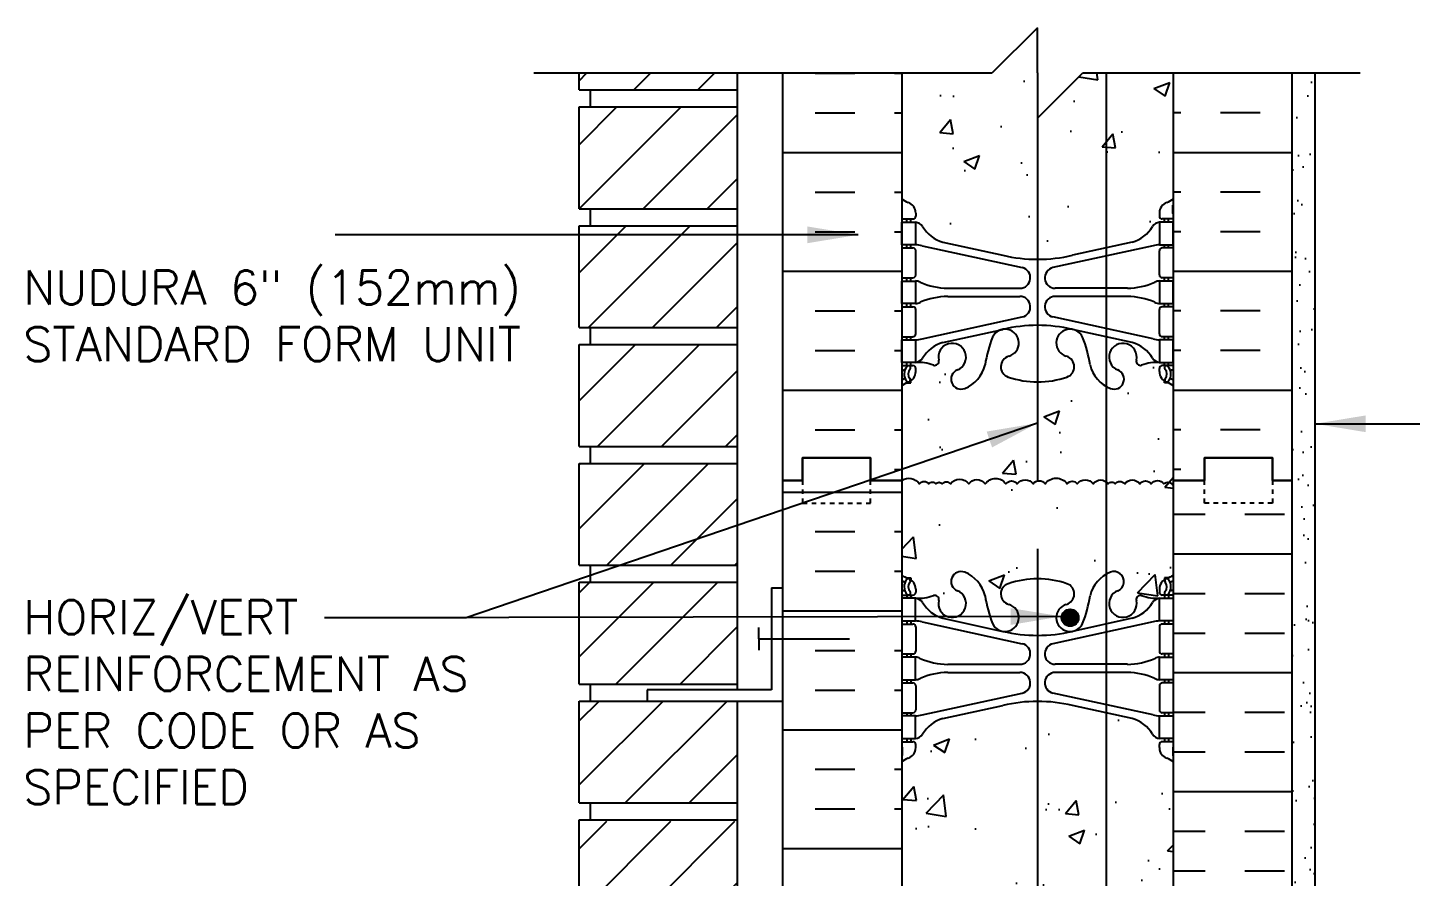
# Model space of a CAD drawing. Header units: inches. Extents: x 113.5 to 169.5, y -22.3 to 55.5.
# Drawn here: x 113.6 to 144.14, y 23.68 to 42.42 of the extents above; entities that cross this region are included whole.
import ezdxf

# ---------------------------------------------------------------- set-up
doc = ezdxf.new("R2010")
doc.units = ezdxf.units.IN
doc.header["$LTSCALE"] = 0.5
doc.header["$MEASUREMENT"] = 0
doc.linetypes.add('DASHED2', pattern=[0.375, 0.25, -0.125])
for name, color, linetype in [('HATCH', 12, 'Continuous'), ('line25', 2, 'Continuous'), ('LINE3', 3, 'Continuous'), ('LINE50', 5, 'Continuous'), ('LINE9', 9, 'Continuous'), ('TEXT', 4, 'Continuous'), ('Web_Edge', 9, 'Continuous')]:
    doc.layers.add(name, color=color, linetype=linetype)
doc.styles.add('DIM', font='romans.shx', dxfattribs={"width": 0.7})
doc.styles.add('ROMANS', font='romans.shx', dxfattribs={"height": 1.125})
doc.dimstyles.new('ext_12', dxfattribs={"dimscale": 12, "dimtxt": 0.09375, "dimasz": 0.09375, "dimexe": 0.09375, "dimexo": 0.0625, "dimgap": 0.0625, "dimtad": 1, "dimdec": 1, "dimzin": 3, "dimdsep": 46, "dimlunit": 4, "dimtxsty": 'DIM', "dimcen": 0.09, "dimdle": 0.09375, "dimclrt": 4, "dimadec": 0, "dimazin": 0, "dimtfac": 1, "dimtdec": 1, "dimtmove": 2, "dimatfit": 3, "dimfxl": 1, "dimfrac": 2, "dimtolj": 1, "dimtzin": 0, "dimarcsym": 0})

msp = doc.modelspace()

# ---------------------------------------------------------------- hatches: boundary and pattern name
at = {"layer": 'HATCH'}
h = msp.add_hatch(dxfattribs=at)
h.set_pattern_fill('AR-CONC', color=256, scale=0.5)
h.paths.add_polyline_path([(138.904, -1.488, 0.064398), (138.794, -1.422), (138.704, -1.422), (138.704, -1.38, -0.249069), (138.594, -1.173), (138.594, -1.105, -0.414214), (138.656, -1.043), (138.704, -1.043), (138.704, -0.973), (138.599, -0.973, 0.10046), (138.205, -1.03, -0.601435), (138.086, -0.925, 2.182095), (137.676, -1.138, -1), (137.512, -1.546, -0.24438), (137.064, -1.026, 0.053157), (136.898, -0.412, 1.553132), (136.54, -0.836, -0.735593), (136.552, -1.294, -0.082755), (135.904, -1.402), (135.904, -3.577), (135.904, -4.577), (136.904, -3.577), (138.904, -3.577)])
h.paths.add_polyline_path([(135.904, -1.402, -0.082755), (135.255, -1.294, -0.735593), (135.268, -0.836, 1.553132), (134.91, -0.412, 0.053157), (134.744, -1.026, -0.24438), (134.296, -1.546, -1), (134.132, -1.138, 2.182095), (133.722, -0.925, -0.601435), (133.602, -1.03, 0.10046), (133.209, -0.973), (133.104, -0.973), (133.104, -1.043), (133.151, -1.043, -0.414214), (133.214, -1.105), (133.214, -1.173, -0.249069), (133.104, -1.38), (133.104, -1.422), (133.014, -1.422, 0.064398), (132.904, -1.488), (132.904, -3.577), (134.904, -3.577), (135.904, -2.577)])
h.paths.add_polyline_path([(135.904, 9.54, 0.057795), (135.136, 9.451), (133.814, 9.161, 0.196323), (133.365, 8.814, -0.188973), (133.209, 8.72), (133.104, 8.72), (133.104, 8.65), (133.151, 8.65, -0.414214), (133.214, 8.587), (133.214, 8.52, -0.317837), (133.047, 8.284, 0.082415), (132.904, 8.205), (132.904, 2.642, 0.082415), (133.047, 2.563, -0.317837), (133.214, 2.327), (133.214, 2.26, -0.414214), (133.151, 2.197), (133.104, 2.197), (133.104, 2.127), (133.209, 2.127, -0.188973), (133.365, 2.032, 0.196323), (133.814, 1.686), (135.136, 1.396, 0.057795), (135.904, 1.307)])
h.paths.add_polyline_path([(138.904, 8.205, 0.082415), (138.76, 8.284, -0.317837), (138.594, 8.52), (138.594, 8.587, -0.414214), (138.656, 8.65), (138.704, 8.65), (138.704, 8.72), (138.599, 8.72, -0.188973), (138.443, 8.814, 0.196323), (137.994, 9.161), (136.672, 9.451, 0.057795), (135.904, 9.54), (135.904, 1.307, 0.057795), (136.672, 1.396), (137.994, 1.686, 0.196323), (138.443, 2.032, -0.188973), (138.599, 2.127), (138.704, 2.127), (138.704, 2.197), (138.656, 2.197, -0.414214), (138.594, 2.26), (138.594, 2.327, -0.317837), (138.76, 2.563, 0.082415), (138.904, 2.642)])
h.paths.add_polyline_path([(135.904, 16.598, -0.082755), (135.255, 16.706, -0.735593), (135.268, 17.164, 1.553132), (134.91, 17.588, 0.053157), (134.744, 16.974, -0.24438), (134.296, 16.454, -1), (134.132, 16.862, 2.182095), (133.722, 17.075, -0.601435), (133.602, 16.97, 0.10046), (133.209, 17.027), (133.104, 17.027), (133.104, 16.957), (133.151, 16.957, -0.414214), (133.214, 16.895), (133.214, 16.827, -0.249069), (133.104, 16.62), (133.104, 16.578), (133.014, 16.578, 0.064398), (132.904, 16.512), (132.904, 14.423), (132.904, 12.334, 0.064398), (133.014, 12.268), (133.104, 12.268), (133.104, 12.227, -0.249069), (133.214, 12.02), (133.214, 11.952, -0.414214), (133.151, 11.89), (133.104, 11.89), (133.104, 11.82), (133.209, 11.82, 0.10046), (133.602, 11.877, -0.601435), (133.722, 11.772, 2.182095), (134.132, 11.985, -1), (134.296, 12.393, -0.24438), (134.744, 11.873, 0.053157), (134.91, 11.259, 1.553132), (135.268, 11.683, -0.735593), (135.255, 12.141, -0.082755), (135.904, 12.249)])
h.paths.add_polyline_path([(137.029, 14.298, -0.414214), (137.529, 14.798), (138.904, 14.798), (138.904, 16.512, 0.064398), (138.794, 16.578), (138.704, 16.578), (138.704, 16.62, -0.249069), (138.594, 16.827), (138.594, 16.895, -0.414214), (138.656, 16.957), (138.704, 16.957), (138.704, 17.027), (138.599, 17.027, 0.10046), (138.205, 16.97, -0.601435), (138.086, 17.075, 0.191974), (138.053, 17.298), (137.525, 17.298, 0.45754), (137.676, 16.862, -1), (137.512, 16.454, -0.24438), (137.064, 16.974, 0.053157), (136.898, 17.588, 1.553132), (136.54, 17.164, -0.735593), (136.552, 16.706, -0.082755), (135.904, 16.598), (135.904, 12.249, -0.082755), (136.552, 12.141, -0.735593), (136.54, 11.683, 1.553132), (136.898, 11.259, 0.053157), (137.064, 11.873, -0.24438), (137.512, 12.393, -1), (137.676, 11.985, 2.182095), (138.086, 11.772, -0.601435), (138.205, 11.877, 0.10046), (138.599, 11.82), (138.704, 11.82), (138.704, 11.89), (138.656, 11.89, -0.414214), (138.594, 11.952), (138.594, 12.02, -0.249069), (138.704, 12.227), (138.704, 12.268), (138.794, 12.268, 0.064398), (138.904, 12.334), (138.904, 14.298), (137.629, 14.298, 0.414214), (137.529, 14.198), (137.529, 12.798), (137.029, 12.798)])
h.paths.add_polyline_path([(137.976, 11.702, -1), (137.601, 11.702, -1)], flags=16)
h.paths.add_polyline_path([(135.904, 27.54, 0.057795), (135.136, 27.451), (133.814, 27.161, 0.196323), (133.365, 26.814, -0.188973), (133.209, 26.72), (133.104, 26.72), (133.104, 26.65), (133.151, 26.65, -0.414214), (133.214, 26.587), (133.214, 26.52, -0.317837), (133.047, 26.284, 0.082415), (132.904, 26.205), (132.904, 20.642, 0.082415), (133.047, 20.563, -0.317837), (133.214, 20.327), (133.214, 20.26, -0.414214), (133.151, 20.197), (133.104, 20.197), (133.104, 20.127), (133.209, 20.127, -0.188973), (133.365, 20.032, 0.196323), (133.814, 19.686), (135.136, 19.396, 0.057795), (135.904, 19.307)])
h.paths.add_polyline_path([(137.421, 27.287), (136.672, 27.451, 0.057795), (135.904, 27.54), (135.904, 19.307, 0.057795), (136.672, 19.396), (137.421, 19.56)])
h.paths.add_polyline_path([(138.904, 23.298), (138.904, 26.205, 0.082415), (138.76, 26.284, -0.317837), (138.594, 26.52), (138.594, 26.587, -0.414214), (138.656, 26.65), (138.704, 26.65), (138.704, 26.72), (138.599, 26.72, -0.188973), (138.443, 26.814, 0.196323), (137.994, 27.161), (137.421, 27.287), (137.421, 19.56), (137.994, 19.686, 0.196323), (138.443, 20.032, -0.188973), (138.599, 20.127), (138.704, 20.127), (138.704, 20.197), (138.656, 20.197, -0.414214), (138.594, 20.26), (138.594, 20.327, -0.317837), (138.76, 20.563, 0.082415), (138.904, 20.642)])
h.paths.add_polyline_path([(137.421, 32.391, 0.424523), (137.131, 32.345, 0.520567), (136.782, 32.345, 0.520567), (136.559, 32.345, 0.520567), (136.071, 32.345, 0.520567), (135.806, 32.345, 0.520567), (135.457, 32.345, 0.520567), (135.206, 32.345, 0.520567), (134.746, 32.345, 0.520567), (134.384, 32.345, 0.520567), (133.979, 32.345, 0.520567), (133.798, 32.345, 0.520567), (133.658, 32.345, 0.520567), (133.505, 32.345, 0.520567), (133.296, 32.345, 0.400937), (132.904, 32.423), (132.904, 30.334, 0.064398), (133.014, 30.268), (133.104, 30.268), (133.104, 30.227, -0.249069), (133.214, 30.02), (133.214, 29.952, -0.414214), (133.151, 29.89), (133.104, 29.89), (133.104, 29.82), (133.209, 29.82, 0.10046), (133.602, 29.877, -0.601435), (133.722, 29.772, 2.182095), (134.132, 29.985, -1), (134.296, 30.393, -0.24438), (134.744, 29.873, 0.053157), (134.91, 29.259, 1.553132), (135.268, 29.683, -0.735593), (135.255, 30.141, -0.082755), (135.904, 30.249, -0.082755), (136.552, 30.141, -0.735593), (136.54, 29.683, 1.553132), (136.898, 29.259, 0.053157), (137.064, 29.873, -0.208709), (137.421, 30.35)])
h.paths.add_polyline_path([(136.81, 29.389, -1), (136.435, 29.389, -1)], flags=16)
h.paths.add_polyline_path([(138.904, 32.303, 0.513879), (138.693, 32.345, 0.520567), (138.414, 32.345, 0.520567), (138.163, 32.345, 0.520567), (137.828, 32.345, 0.520567), (137.619, 32.345, 0.520567), (137.465, 32.345, 0.078661), (137.421, 32.391), (137.421, 30.35, -0.033939), (137.512, 30.393, -1), (137.676, 29.985, 2.182095), (138.086, 29.772, -0.601435), (138.205, 29.877, 0.10046), (138.599, 29.82), (138.704, 29.82), (138.704, 29.89), (138.656, 29.89, -0.414214), (138.594, 29.952), (138.594, 30.02, -0.249069), (138.704, 30.227), (138.704, 30.268), (138.794, 30.268, 0.064398), (138.904, 30.334)])
h.paths.add_polyline_path([(138.904, 34.512, 0.064398), (138.794, 34.578), (138.704, 34.578), (138.704, 34.62, -0.249069), (138.594, 34.827), (138.594, 34.895, -0.414214), (138.656, 34.957), (138.704, 34.957), (138.704, 35.027), (138.599, 35.027, 0.10046), (138.205, 34.97, -0.601435), (138.086, 35.075, 2.182095), (137.676, 34.862, -1), (137.512, 34.454, -0.033939), (137.421, 34.497), (137.421, 32.391, -0.078661), (137.465, 32.345, -0.520567), (137.619, 32.345, -0.520567), (137.828, 32.345, -0.520567), (138.163, 32.345, -0.520567), (138.414, 32.345, -0.520567), (138.693, 32.345, -0.513879), (138.904, 32.303), (138.904, 32.423)])
h.paths.add_polyline_path([(137.421, 34.497, -0.208709), (137.064, 34.974, 0.053157), (136.898, 35.588, 1.553132), (136.54, 35.164, -0.735593), (136.552, 34.706, -0.082755), (135.904, 34.598), (135.904, 32.41, -0.302742), (136.071, 32.345, -0.520567), (136.559, 32.345, -0.520567), (136.782, 32.345, -0.520567), (137.131, 32.345, -0.424523), (137.421, 32.391)])
h.paths.add_polyline_path([(135.904, 34.598, -0.082755), (135.255, 34.706, -0.735593), (135.268, 35.164, 1.553132), (134.91, 35.588, 0.053157), (134.744, 34.974, -0.24438), (134.296, 34.454, -1), (134.132, 34.862, 2.182095), (133.722, 35.075, -0.601435), (133.602, 34.97, 0.10046), (133.209, 35.027), (133.104, 35.027), (133.104, 34.957), (133.151, 34.957, -0.414214), (133.214, 34.895), (133.214, 34.827, -0.249069), (133.104, 34.62), (133.104, 34.578), (133.014, 34.578, 0.064398), (132.904, 34.512), (132.904, 32.423, -0.400937), (133.296, 32.345, -0.520567), (133.505, 32.345, -0.520567), (133.658, 32.345, -0.520567), (133.798, 32.345, -0.520567), (133.979, 32.345, -0.520567), (134.384, 32.345, -0.520567), (134.746, 32.345, -0.520567), (135.206, 32.345, -0.520567), (135.457, 32.345, -0.520567), (135.806, 32.345, -0.18817), (135.904, 32.41)])
h.paths.add_polyline_path([(135.904, 40.423), (135.904, 41.423), (135.904, 42.423), (134.904, 41.423), (132.904, 41.423), (132.904, 38.642, 0.082415), (133.047, 38.563, -0.317837), (133.214, 38.327), (133.214, 38.26, -0.414214), (133.151, 38.197), (133.104, 38.197), (133.104, 38.127), (133.209, 38.127, -0.188973), (133.365, 38.032, 0.196323), (133.814, 37.686), (135.136, 37.396, 0.057795), (135.904, 37.307)])
h.paths.add_polyline_path([(137.421, 41.423), (136.904, 41.423), (135.904, 40.423), (135.904, 37.307, 0.057795), (136.672, 37.396), (137.421, 37.56)])
h.paths.add_polyline_path([(138.904, 41.423), (137.421, 41.423), (137.421, 37.56), (137.994, 37.686, 0.196323), (138.443, 38.032, -0.188973), (138.599, 38.127), (138.704, 38.127), (138.704, 38.197), (138.656, 38.197, -0.414214), (138.594, 38.26), (138.594, 38.327, -0.317837), (138.76, 38.563, 0.082415), (138.904, 38.642)])
h = msp.add_hatch(dxfattribs=at)
h.set_pattern_fill('ANSI31', color=256, scale=8, style=0)
h.set_pattern_definition([(45, (28.4787, -16.4513), (-0.707107, 0.707107), [])])
h.paths.add_polyline_path([(129.279, -1.327), (125.779, -1.327), (125.779, -3.577), (129.279, -3.577)])
h.paths.add_polyline_path([(129.279, 1.298), (125.779, 1.298), (125.779, -0.952), (129.279, -0.952)])
h.paths.add_polyline_path([(129.279, 3.923), (125.779, 3.923), (125.779, 1.673), (129.279, 1.673)])
h.paths.add_polyline_path([(129.279, 6.548), (125.779, 6.548), (125.779, 4.298), (129.279, 4.298)])
h.paths.add_polyline_path([(129.279, 9.173), (125.779, 9.173), (125.779, 6.923), (129.279, 6.923)])
h.paths.add_polyline_path([(129.279, 11.798), (125.779, 11.798), (125.779, 9.548), (129.279, 9.548)])
h.paths.add_polyline_path([(129.279, 14.423), (125.779, 14.423), (125.779, 12.173), (129.279, 12.173)])
h.paths.add_polyline_path([(129.279, 17.048), (125.779, 17.048), (125.779, 14.798), (129.279, 14.798)])
h.paths.add_polyline_path([(129.279, 19.673), (125.779, 19.673), (125.779, 17.423), (129.279, 17.423)])
h.paths.add_polyline_path([(129.279, 22.298), (125.779, 22.298), (125.779, 20.048), (129.279, 20.048)])
h.paths.add_polyline_path([(129.279, 24.892), (125.779, 24.892), (125.779, 22.673), (129.279, 22.673)])
h.paths.add_polyline_path([(129.279, 27.548), (125.779, 27.548), (125.779, 25.298), (129.279, 25.298)])
h.paths.add_polyline_path([(129.279, 29.277), (125.779, 29.277), (125.779, 27.923), (129.279, 27.923)])
h.paths.add_polyline_path([(129.279, 30.173), (125.779, 30.173), (125.779, 29.277), (129.279, 29.277)])
h.paths.add_polyline_path([(129.279, 32.798), (125.779, 32.798), (125.779, 30.548), (129.279, 30.548)])
h.paths.add_polyline_path([(129.279, 35.423), (125.779, 35.423), (125.779, 33.173), (129.279, 33.173)])
h.paths.add_polyline_path([(129.279, 38.048), (125.779, 38.048), (125.779, 35.798), (129.279, 35.798)])
h.paths.add_polyline_path([(129.279, 40.673), (125.779, 40.673), (125.779, 38.423), (129.279, 38.423)])
h.paths.add_polyline_path([(129.279, 41.423), (125.779, 41.423), (125.779, 41.048), (129.279, 41.048)])
h = msp.add_hatch(dxfattribs=at)
h.set_pattern_fill('INSUL', color=256, scale=7, style=0)
h.set_pattern_definition([(0, (-2793.2578, -364.586), (0, 2.625), []), (0, (-2793.2578, -363.711), (0, 2.625), [0.875, -0.875]), (0, (-2793.2578, -362.836), (0, 2.625), [0.875, -0.875])])
h.paths.add_polyline_path([(132.904, 41.423), (130.279, 41.423), (130.279, 32.423), (130.716, 32.423), (130.716, 32.923), (132.216, 32.923), (132.216, 32.423), (132.904, 32.423)])
h = msp.add_hatch(dxfattribs=at)
h.set_pattern_fill('INSUL', color=256, scale=7, style=0)
h.set_pattern_definition([(180, (3065.0654, -364.586), (0, 2.625), []), (180, (3065.0654, -363.711), (0, 2.625), [0.875, -0.875]), (180, (3065.0654, -362.836), (0, 2.625), [0.875, -0.875])])
h.paths.add_polyline_path([(141.529, 41.423), (138.904, 41.423), (138.904, 32.423), (139.591, 32.423), (139.591, 32.923), (141.091, 32.923), (141.091, 32.423), (141.529, 32.423)])
h = msp.add_hatch(dxfattribs=at)
h.set_pattern_fill('AR-SAND', color=256, scale=0.5, style=0)
h.set_pattern_definition([(37.5, (119.1024, -16.45135), (-0.031497, 0.963412), [0, -0.76, 0, -0.85, 0, -0.8125]), (7.5, (119.1024, -16.4513), (0.884888, 1.411073), [0, -0.41, 0, -0.685, 0, -0.2625]), (327.5, (118.4874, -16.45135), (1.557071, 0.00283), [0, -0.25, 0, -0.9, 0, -1.175]), (317.5, (118.4874, -16.4513), (1.503063, 0.438838), [0, -0.125, 0, -0.59, 0, -0.675])])
h.paths.add_polyline_path([(142.029, 41.423), (141.529, 41.423), (141.529, 21.173), (142.029, 21.173)])
h = msp.add_hatch(dxfattribs=at)
h.set_pattern_fill('INSUL', color=256, scale=7, style=0)
h.set_pattern_definition([(0, (-2793.2578, -382.586), (0, 2.625), []), (0, (-2793.2578, -381.711), (0, 2.625), [0.875, -0.875]), (0, (-2793.2578, -380.836), (0, 2.625), [0.875, -0.875])])
h.paths.add_polyline_path([(130.279, 14.423), (130.716, 14.423), (130.716, 14.923), (132.216, 14.923), (132.216, 14.423), (132.904, 14.423), (132.904, 32.423), (132.216, 32.423), (132.216, 32.923), (130.716, 32.923), (130.716, 32.423), (130.279, 32.423)])
h = msp.add_hatch(dxfattribs=at)
h.set_pattern_fill('INSUL', color=256, scale=7, style=0)
h.set_pattern_definition([(0, (28.4787, -16.4513), (0, 2.625), []), (0, (28.4787, -15.5763), (0, 2.625), [0.875, -0.875]), (0, (28.4787, -14.7013), (0, 2.625), [0.875, -0.875])])
h.paths.add_polyline_path([(138.904, 23.298), (141.529, 20.673), (141.529, 32.423), (141.091, 32.423), (141.091, 31.923), (139.591, 31.923), (139.591, 32.423), (138.904, 32.423)])
h.paths.add_polyline_path([(141.529, 11.423), (138.904, 8.798), (138.904, -3.577), (141.529, -3.577)])
at = {"layer": 'LINE3'}
msp.add_hatch(color=256, dxfattribs=at).paths.add_polyline_path([(136.81, 29.389, 1), (136.435, 29.389, 1)])

# ---------------------------------------------------------------- linework, layer by layer
at = {"layer": 'HATCH'}
msp.add_lwpolyline([(132.904, 32.423, -0.400937), (133.296, 32.345, -0.520567), (133.505, 32.345, -0.520567), (133.658, 32.345, -0.520567), (133.798, 32.345, -0.520567), (133.979, 32.345, -0.520567), (134.384, 32.345, -0.520567), (134.746, 32.345, -0.520567), (135.206, 32.345, -0.520567), (135.457, 32.345, -0.520567), (135.806, 32.345, -0.520567), (136.071, 32.345, -0.520567), (136.559, 32.345, -0.520567), (136.782, 32.345, -0.520567), (137.131, 32.345, -0.520567), (137.465, 32.345, -0.520567), (137.619, 32.345, -0.520567), (137.828, 32.345, -0.520567), (138.163, 32.345, -0.520567), (138.414, 32.345, -0.520567), (138.693, 32.345, -0.513879), (138.904, 32.303)], format="xyb", dxfattribs=at)
at = {"layer": 'line25'}
for p, q in [((125.779, 41.048), (125.779, 41.423)), ((129.279, 27.798), (129.279, 41.423)), ((132.904, 41.423), (132.904, 32.423)), ((138.904, 32.423), (138.904, 41.423)), ((125.779, 41.048), (129.279, 41.048)), ((126.029, 40.673), (126.029, 41.048)), ((126.029, 40.673), (126.029, 41.048)), ((125.779, 40.673), (129.279, 40.673)), ((125.779, 38.423), (125.779, 40.673)), ((125.779, 38.423), (129.279, 38.423)), ((126.029, 38.048), (126.029, 38.423)), ((125.779, 38.048), (129.279, 38.048)), ((125.779, 35.798), (125.779, 38.048)), ((125.779, 35.798), (129.279, 35.798)), ((126.029, 35.423), (126.029, 35.798)), ((125.779, 35.423), (129.279, 35.423)), ((125.779, 33.173), (125.779, 35.423)), ((125.779, 33.173), (129.279, 33.173)), ((126.029, 32.798), (126.029, 33.173)), ((125.779, 30.548), (125.779, 32.798)), ((125.779, 32.798), (129.279, 32.798)), ((132.904, 32.423), (132.904, 14.423)), ((138.904, 23.298), (138.904, 32.423)), ((125.779, 30.548), (129.279, 30.548)), ((126.029, 30.173), (126.029, 30.548)), ((125.779, 27.923), (125.779, 30.173)), ((125.779, 30.173), (129.279, 30.173)), ((125.779, 27.923), (129.279, 27.923)), ((126.029, 27.548), (126.029, 27.923)), ((125.779, 25.298), (125.779, 27.548)), ((125.779, 27.548), (129.279, 27.548)), ((129.279, 9.423), (129.279, 27.548)), ((125.779, 25.298), (129.279, 25.298)), ((126.029, 24.923), (126.029, 25.298)), ((125.779, 22.673), (125.779, 24.923)), ((125.779, 24.923), (129.279, 24.923))]:
    msp.add_line(p, q, dxfattribs=at)
at = {"layer": 'LINE3'}
for p, q in [((137.421, 41.423), (137.421, 15.461)), ((135.904, 40.423), (135.904, 32.41)), ((135.904, 30.91), (135.904, -3.577))]:
    msp.add_line(p, q, dxfattribs=at)
msp.add_circle((136.622, 29.389), 0.188, dxfattribs=at)
at = {"layer": 'LINE50'}
for p, q in [((130.279, 32.423), (130.279, 41.423)), ((141.529, 32.423), (141.529, 41.423)), ((130.279, 14.423), (130.279, 32.423)), ((141.529, 20.673), (141.529, 32.423))]:
    msp.add_line(p, q, dxfattribs=at)
for points in [[(132.904, 32.423), (132.216, 32.423), (132.216, 32.923), (130.716, 32.923), (130.716, 32.423), (130.279, 32.423)], [(130.279, 32.423), (130.716, 32.423), (130.716, 32.923), (132.216, 32.923), (132.216, 32.423), (132.904, 32.423)], [(138.904, 32.423), (139.591, 32.423), (139.591, 32.923), (141.091, 32.923), (141.091, 32.423), (141.529, 32.423)], [(141.529, 32.423), (141.091, 32.423), (141.091, 32.923), (139.591, 32.923), (139.591, 32.423), (138.904, 32.423)]]:
    msp.add_lwpolyline(points, dxfattribs=at)
at = {"layer": 'LINE9'}
for p, q in [((135.904, 42.423), (134.904, 41.423)), ((135.904, 41.423), (135.904, 42.423)), ((124.779, 41.423), (134.904, 41.423)), ((135.904, 41.423), (135.904, 40.423)), ((135.904, 40.423), (136.904, 41.423)), ((136.904, 41.423), (143.029, 41.423)), ((142.029, 41.423), (142.029, 21.173)), ((130.029, 30.048), (130.279, 30.048)), ((130.029, 30.048), (130.029, 27.798)), ((129.75, 28.923), (129.75, 29.173)), ((129.75, 28.923), (129.75, 28.673)), ((129.75, 28.923), (131.75, 28.923)), ((127.279, 27.798), (127.279, 27.548)), ((130.029, 27.798), (127.279, 27.798)), ((127.279, 27.548), (130.279, 27.548))]:
    msp.add_line(p, q, dxfattribs=at)
at = {"layer": 'LINE9', "linetype": 'DASHED2', "ltscale": 0.15}
for points in [[(130.716, 32.423), (130.716, 32.423), (130.716, 31.923), (132.216, 31.923), (132.216, 32.423), (132.216, 32.423)], [(141.091, 32.423), (141.091, 32.423), (141.091, 31.923), (139.591, 31.923), (139.591, 32.423), (139.591, 32.423)]]:
    msp.add_lwpolyline(points, dxfattribs=at)
at = {"layer": 'Web_Edge'}
for p, q in [((132.914, 38.317), (132.914, 38.503)), ((138.894, 38.317), (138.894, 38.503)), ((132.904, 38.197), (133.151, 38.197)), ((133.014, 38.127), (133.014, 38.197)), ((133.104, 38.127), (133.104, 38.197)), ((133.214, 38.327), (133.214, 38.26)), ((138.594, 38.327), (138.594, 38.26)), ((138.904, 38.197), (138.656, 38.197)), ((138.704, 38.127), (138.704, 38.197)), ((138.794, 38.127), (138.794, 38.197)), ((133.014, 37.557), (133.014, 37.627)), ((133.104, 37.557), (133.104, 37.627)), ((133.353, 37.603), (135.564, 37.122)), ((133.814, 37.686), (135.136, 37.396)), ((138.455, 37.603), (136.244, 37.122)), ((137.994, 37.686), (136.672, 37.396)), ((138.704, 37.557), (138.704, 37.627)), ((138.794, 37.557), (138.794, 37.627)), ((132.904, 37.557), (133.151, 37.557)), ((133.214, 36.96), (133.214, 37.495)), ((138.594, 36.96), (138.594, 37.495)), ((138.904, 37.557), (138.656, 37.557)), ((132.904, 36.897), (133.151, 36.897)), ((133.014, 36.827), (133.014, 36.897)), ((133.104, 36.827), (133.104, 36.897)), ((133.919, 36.667), (135.515, 36.667)), ((137.889, 36.667), (136.293, 36.667)), ((138.904, 36.897), (138.656, 36.897)), ((138.704, 36.827), (138.704, 36.897)), ((138.794, 36.827), (138.794, 36.897)), ((133.919, 36.487), (135.515, 36.487)), ((137.889, 36.487), (136.293, 36.487)), ((132.904, 36.257), (133.151, 36.257)), ((133.014, 36.257), (133.014, 36.327)), ((133.104, 36.257), (133.104, 36.327)), ((133.214, 35.66), (133.214, 36.195)), ((138.594, 35.66), (138.594, 36.195)), ((138.904, 36.257), (138.656, 36.257)), ((138.704, 36.257), (138.704, 36.327)), ((138.794, 36.257), (138.794, 36.327)), ((133.353, 35.551), (135.564, 36.033)), ((133.814, 35.468), (135.136, 35.759)), ((138.455, 35.551), (136.244, 36.033)), ((137.994, 35.468), (136.672, 35.759)), ((132.904, 35.597), (133.151, 35.597)), ((133.014, 35.527), (133.014, 35.597)), ((133.104, 35.527), (133.104, 35.597)), ((138.904, 35.597), (138.656, 35.597)), ((138.704, 35.527), (138.704, 35.597)), ((138.794, 35.527), (138.794, 35.597)), ((132.904, 34.957), (133.151, 34.957)), ((132.904, 34.857), (132.946, 34.857)), ((133.014, 34.957), (133.014, 35.027)), ((133.104, 34.957), (133.104, 35.027)), ((133.214, 34.827), (133.214, 34.895)), ((138.594, 34.827), (138.594, 34.895)), ((138.904, 34.957), (138.656, 34.957)), ((138.704, 34.957), (138.704, 35.027)), ((138.794, 34.957), (138.794, 35.027)), ((138.904, 34.857), (138.862, 34.857)), ((133.014, 34.578), (133.104, 34.578)), ((133.104, 34.578), (133.104, 34.62)), ((138.704, 34.578), (138.704, 34.62)), ((138.794, 34.578), (138.704, 34.578)), ((133.014, 30.268), (133.104, 30.268)), ((133.104, 30.268), (133.104, 30.227)), ((138.794, 30.268), (138.704, 30.268)), ((138.704, 30.268), (138.704, 30.227)), ((132.904, 29.99), (132.946, 29.99)), ((133.214, 30.02), (133.214, 29.952)), ((138.594, 30.02), (138.594, 29.952)), ((138.904, 29.99), (138.862, 29.99)), ((132.904, 29.89), (133.151, 29.89)), ((133.014, 29.89), (133.014, 29.82)), ((133.104, 29.89), (133.104, 29.82)), ((138.904, 29.89), (138.656, 29.89)), ((138.704, 29.89), (138.704, 29.82)), ((138.794, 29.89), (138.794, 29.82)), ((133.014, 29.32), (133.014, 29.25)), ((133.104, 29.32), (133.104, 29.25)), ((133.814, 29.379), (135.136, 29.088)), ((137.994, 29.379), (136.672, 29.088)), ((138.704, 29.32), (138.704, 29.25)), ((138.794, 29.32), (138.794, 29.25)), ((132.904, 29.25), (133.151, 29.25)), ((133.214, 29.187), (133.214, 28.652)), ((133.353, 29.296), (135.564, 28.814)), ((138.455, 29.296), (136.244, 28.814)), ((138.594, 29.187), (138.594, 28.652)), ((138.904, 29.25), (138.656, 29.25)), ((132.904, 28.59), (133.151, 28.59)), ((133.014, 28.59), (133.014, 28.52)), ((133.104, 28.59), (133.104, 28.52)), ((138.904, 28.59), (138.656, 28.59)), ((138.704, 28.59), (138.704, 28.52)), ((138.794, 28.59), (138.794, 28.52)), ((133.919, 28.36), (135.515, 28.36)), ((133.919, 28.18), (135.515, 28.18)), ((137.889, 28.36), (136.293, 28.36)), ((137.889, 28.18), (136.293, 28.18)), ((132.904, 27.95), (133.151, 27.95)), ((133.014, 28.02), (133.014, 27.95)), ((133.104, 28.02), (133.104, 27.95)), ((133.214, 27.887), (133.214, 27.352)), ((138.594, 27.887), (138.594, 27.352)), ((138.904, 27.95), (138.656, 27.95)), ((138.704, 28.02), (138.704, 27.95)), ((138.794, 28.02), (138.794, 27.95)), ((133.353, 27.243), (135.564, 27.725)), ((138.455, 27.243), (136.244, 27.725)), ((132.904, 27.29), (133.151, 27.29)), ((133.014, 27.29), (133.014, 27.22)), ((133.104, 27.29), (133.104, 27.22)), ((133.814, 27.161), (135.136, 27.451)), ((137.994, 27.161), (136.672, 27.451)), ((138.904, 27.29), (138.656, 27.29)), ((138.704, 27.29), (138.704, 27.22)), ((138.794, 27.29), (138.794, 27.22)), ((132.904, 26.65), (133.151, 26.65)), ((133.014, 26.72), (133.014, 26.65)), ((133.104, 26.72), (133.104, 26.65)), ((133.214, 26.52), (133.214, 26.587)), ((138.594, 26.52), (138.594, 26.587)), ((138.904, 26.65), (138.656, 26.65)), ((138.704, 26.72), (138.704, 26.65)), ((138.794, 26.72), (138.794, 26.65)), ((132.914, 26.53), (132.914, 26.344)), ((138.894, 26.53), (138.894, 26.344))]:
    msp.add_line(p, q, dxfattribs=at)
for points in [[(132.909, 38.127), (133.209, 38.127), (133.209, 37.627), (132.909, 37.627)], [(138.899, 38.127), (138.599, 38.127), (138.599, 37.627), (138.899, 37.627)], [(132.909, 36.827), (133.209, 36.827), (133.209, 36.327), (132.909, 36.327)], [(138.899, 36.827), (138.599, 36.827), (138.599, 36.327), (138.899, 36.327)], [(132.909, 35.527), (133.209, 35.527), (133.209, 35.027), (132.909, 35.027)], [(138.899, 35.527), (138.599, 35.527), (138.599, 35.027), (138.899, 35.027)], [(132.909, 29.32), (133.209, 29.32), (133.209, 29.82), (132.909, 29.82)], [(138.899, 29.32), (138.599, 29.32), (138.599, 29.82), (138.899, 29.82)], [(132.909, 28.02), (133.209, 28.02), (133.209, 28.52), (132.909, 28.52)], [(138.899, 28.02), (138.599, 28.02), (138.599, 28.52), (138.899, 28.52)], [(132.909, 26.72), (133.209, 26.72), (133.209, 27.22), (132.909, 27.22)], [(138.899, 26.72), (138.599, 26.72), (138.599, 27.22), (138.899, 27.22)]]:
    msp.add_lwpolyline(points, close=True, dxfattribs=at)
for centre, radius, start, end in [((133.214, 39.034), 0.5, 231.6833, 250.5288), ((133.214, 39.034), 0.6, 238.8907, 238.927), ((132.894, 38.503), 0.02, 360, 58.927), ((132.964, 38.327), 0.25, 0, 70.5288), ((138.844, 38.327), 0.25, 109.4712, 180), ((138.594, 39.034), 0.5, 289.4712, 308.3167), ((138.914, 38.503), 0.02, 121.073, 180), ((138.594, 39.034), 0.6, 301.073, 301.1093), ((132.894, 38.317), 0.02, 299.988, 360), ((133.151, 38.26), 0.0625, 270, 0), ((138.656, 38.26), 0.0625, 180, 270), ((138.914, 38.317), 0.02, 180, 240.012), ((133.166, 37.881), 0.25, 37.2777, 80.0823), ((134.013, 38.409), 0.75, 210.155, 254.5838), ((137.794, 38.409), 0.75, 285.4162, 329.845), ((138.642, 37.881), 0.25, 99.9177, 142.7223), ((133.118, 36.631), 1, 76.4291, 84.7991), ((138.689, 36.631), 1, 95.2009, 103.5709), ((133.151, 37.495), 0.0625, 0, 90), ((135.904, 40.663), 3.356, 256.7692, 270), ((135.904, 40.663), 3.356, 270, 283.2308), ((138.656, 37.495), 0.0625, 90, 180), ((133.151, 36.96), 0.0625, 270, 0), ((135.515, 36.897), 0.23, 270, 77.6055), ((136.293, 36.897), 0.23, 102.3945, 270), ((138.656, 36.96), 0.0625, 180, 270), ((133.205, 36.609), 0.219, 60.4937, 88.92), ((133.205, 36.609), 0.219, 60.4937, 88.92), ((133.949, 38.267), 1.6, 246.5673, 268.9203), ((133.949, 38.267), 1.6, 246.5673, 268.9203), ((137.859, 38.267), 1.6, 271.0797, 293.4327), ((137.859, 38.267), 1.6, 271.0797, 293.4327), ((138.603, 36.609), 0.219, 91.08, 119.5063), ((138.603, 36.609), 0.219, 91.08, 119.5063), ((133.205, 36.546), 0.219, 271.08, 299.5063), ((133.949, 34.888), 1.6, 91.0797, 113.4327), ((135.515, 36.257), 0.23, 282.3945, 90), ((136.293, 36.257), 0.23, 90, 257.6055), ((137.859, 34.888), 1.6, 66.5673, 88.9203), ((138.603, 36.546), 0.219, 240.4937, 268.92), ((133.151, 36.195), 0.0625, 0, 90), ((138.656, 36.195), 0.0625, 90, 180), ((135.185, 35.458), 0.305, 285.7253, 154.6218), ((135.904, 32.492), 3.356, 90, 103.2308), ((135.904, 32.492), 3.356, 76.7692, 90), ((136.622, 35.458), 0.305, 25.3782, 254.2747), ((133.151, 35.66), 0.0625, 270, 0), ((133.118, 36.523), 1, 275.2009, 283.5709), ((134.013, 34.745), 0.75, 105.4162, 149.845), ((134.019, 35.145), 0.305, 291.8037, 193.3205), ((137.707, 34.504), 3, 158.8016, 170.9727), ((134.101, 34.504), 3, 9.0273, 21.1984), ((137.789, 35.145), 0.305, 346.6795, 248.1963), ((137.794, 34.745), 0.75, 30.155, 74.5838), ((138.689, 36.523), 1, 256.4291, 264.7991), ((138.656, 35.66), 0.0625, 180, 270), ((133.166, 35.274), 0.25, 279.9177, 322.7223), ((135.333, 34.933), 0.24, 105.7253, 251.077), ((136.475, 34.933), 0.24, 288.923, 74.2747), ((138.642, 35.274), 0.25, 217.2777, 260.0823), ((132.946, 34.837), 0.02, 345.8459, 90), ((133.208, 34.773), 0.25, 137.5391, 219.8855), ((133.056, 34.911), 0.045, 317.5391, 137.5391), ((132.964, 34.827), 0.25, 289.4712, 360), ((133.208, 34.773), 0.16, 137.5391, 219.9999), ((133.151, 34.895), 0.0625, 360, 90), ((133.265, 34.029), 1, 70.0933, 93.2121), ((133.634, 35.054), 0.09, 251.1349, 13.3205), ((134.214, 34.658), 0.22, 111.8037, 291.8037), ((134.019, 35.145), 0.745, 291.8037, 346.7348), ((137.789, 35.145), 0.745, 193.2652, 248.1963), ((137.594, 34.658), 0.22, 248.1963, 68.1963), ((138.173, 35.054), 0.09, 166.6795, 288.8651), ((138.543, 34.029), 1, 86.7879, 109.9067), ((138.656, 34.895), 0.0625, 90, 180), ((138.844, 34.827), 0.25, 180, 250.5288), ((138.751, 34.911), 0.045, 42.4609, 222.4609), ((138.6, 34.773), 0.16, 320.0001, 42.4609), ((138.6, 34.773), 0.25, 320.1145, 42.4609), ((138.862, 34.837), 0.02, 90, 194.1541), ((133.214, 34.12), 0.6, 114.9252, 121.1093), ((133.214, 34.12), 0.5, 109.4712, 128.3167), ((132.953, 34.682), 0.02, 294.9252, 19.2084), ((133.05, 34.642), 0.045, 218.552, 40.8121), ((135.904, 36.598), 2, 251.077, 270), ((135.904, 36.598), 2, 270, 288.923), ((138.758, 34.642), 0.045, 139.1879, 321.448), ((138.594, 34.12), 0.5, 51.6833, 70.5288), ((138.855, 34.682), 0.02, 160.7916, 245.0748), ((138.594, 34.12), 0.6, 58.8907, 65.0748), ((133.214, 30.727), 0.5, 231.6833, 250.5288), ((133.208, 30.074), 0.25, 140.1145, 222.4609), ((133.05, 30.205), 0.045, 319.1879, 141.448), ((132.964, 30.02), 0.25, 0, 70.5288), ((134.214, 30.189), 0.22, 68.1963, 248.1963), ((134.019, 29.702), 0.745, 13.2652, 68.1963), ((135.904, 28.249), 2, 90, 108.923), ((135.904, 28.249), 2, 71.077, 90), ((137.789, 29.702), 0.745, 111.8037, 166.7348), ((137.594, 30.189), 0.22, 291.8037, 111.8037), ((138.844, 30.02), 0.25, 109.4712, 180), ((138.758, 30.205), 0.045, 38.552, 220.8121), ((138.594, 30.727), 0.5, 289.4712, 308.3167), ((138.6, 30.074), 0.25, 317.5391, 39.8855), ((133.214, 30.727), 0.6, 238.8907, 245.0748), ((132.946, 30.01), 0.02, 270, 14.1541), ((132.953, 30.164), 0.02, 340.7916, 65.0748), ((133.056, 29.936), 0.045, 222.4609, 42.4609), ((133.208, 30.074), 0.16, 140.0001, 222.4609), ((133.151, 29.952), 0.0625, 270, 0), ((134.019, 29.702), 0.305, 166.6795, 68.1963), ((135.333, 29.914), 0.24, 108.923, 254.2747), ((136.475, 29.914), 0.24, 285.7253, 71.077), ((137.789, 29.702), 0.305, 111.8037, 13.3205), ((138.656, 29.952), 0.0625, 180, 270), ((138.751, 29.936), 0.045, 137.5391, 317.5391), ((138.6, 30.074), 0.16, 317.5391, 39.9999), ((138.855, 30.164), 0.02, 114.9252, 199.2084), ((138.862, 30.01), 0.02, 165.8459, 270), ((138.594, 30.727), 0.6, 294.9252, 301.1093), ((133.265, 30.818), 1, 266.7879, 289.9067), ((133.166, 29.573), 0.25, 37.2777, 80.0823), ((134.013, 30.102), 0.75, 210.155, 254.5838), ((133.634, 29.793), 0.09, 346.6795, 108.8651), ((137.707, 30.343), 3, 189.0273, 201.1984), ((135.185, 29.389), 0.305, 205.3782, 74.2747), ((136.622, 29.389), 0.305, 105.7253, 334.6218), ((134.101, 30.343), 3, 338.8016, 350.9727), ((137.794, 30.102), 0.75, 285.4162, 329.845), ((138.173, 29.793), 0.09, 71.1349, 193.3205), ((138.543, 30.818), 1, 250.0933, 273.2121), ((138.642, 29.573), 0.25, 99.9177, 142.7223), ((133.118, 28.324), 1, 76.4291, 84.7991), ((138.689, 28.324), 1, 95.2009, 103.5709), ((133.151, 29.187), 0.0625, 0, 90), ((135.904, 32.355), 3.356, 256.7692, 270), ((135.904, 32.355), 3.356, 270, 283.2308), ((138.656, 29.187), 0.0625, 90, 180), ((135.515, 28.59), 0.23, 270, 77.6055), ((136.293, 28.59), 0.23, 102.3945, 270), ((133.151, 28.652), 0.0625, 270, 0), ((133.205, 28.301), 0.219, 60.4937, 88.92), ((133.949, 29.959), 1.6, 246.5673, 268.9203), ((137.859, 29.959), 1.6, 271.0797, 293.4327), ((138.603, 28.301), 0.219, 91.08, 119.5063), ((138.656, 28.652), 0.0625, 180, 270), ((133.949, 26.58), 1.6, 91.0797, 113.4327), ((133.949, 26.58), 1.6, 91.0797, 113.4327), ((135.515, 27.95), 0.23, 282.3945, 90), ((136.293, 27.95), 0.23, 90, 257.6055), ((137.859, 26.58), 1.6, 66.5673, 88.9203), ((137.859, 26.58), 1.6, 66.5673, 88.9203), ((133.151, 27.887), 0.0625, 0, 90), ((133.205, 28.238), 0.219, 271.08, 299.5063), ((133.205, 28.238), 0.219, 271.08, 299.5063), ((138.603, 28.238), 0.219, 240.4937, 268.92), ((138.603, 28.238), 0.219, 240.4937, 268.92), ((138.656, 27.887), 0.0625, 90, 180), ((135.904, 24.184), 3.356, 90, 103.2308), ((135.904, 24.184), 3.356, 76.7692, 90), ((133.151, 27.352), 0.0625, 270, 0), ((133.118, 28.216), 1, 275.2009, 283.5709), ((138.689, 28.216), 1, 256.4291, 264.7991), ((138.656, 27.352), 0.0625, 180, 270), ((134.013, 26.438), 0.75, 105.4162, 149.845), ((137.794, 26.438), 0.75, 30.155, 74.5838), ((133.151, 26.587), 0.0625, 360, 90), ((133.166, 26.966), 0.25, 279.9177, 322.7223), ((138.642, 26.966), 0.25, 217.2777, 260.0823), ((138.656, 26.587), 0.0625, 90, 180), ((132.894, 26.53), 0.02, 0, 60.012), ((132.894, 26.344), 0.02, 301.073, 0), ((133.214, 25.813), 0.6, 121.073, 121.1093), ((133.214, 25.813), 0.5, 109.4712, 128.3167), ((132.964, 26.52), 0.25, 289.4712, 360), ((138.844, 26.52), 0.25, 180, 250.5288), ((138.594, 25.813), 0.5, 51.6833, 70.5288), ((138.914, 26.53), 0.02, 119.988, 180), ((138.914, 26.344), 0.02, 180, 238.927), ((138.594, 25.813), 0.6, 58.8907, 58.927)]:
    msp.add_arc(centre, radius, start, end, dxfattribs=at)

# ---------------------------------------------------------------- texts
at = {"layer": 'TEXT', "char_height": 0.75, "attachment_point": 4, "style": 'ROMANS'}
for s, insert, width in [('NUDURA 6" (152mm)\\PSTANDARD FORM UNIT', (113.503, 36.057), 11.05043), ('HORIZ/VERT REINFORCEMENT AS PER CODE OR AS SPECIFIED', (113.503, 27.523), 12.96959)]:
    msp.add_mtext(s, dxfattribs=dict(at, insert=insert, width=width))

# ---------------------------------------------------------------- leaders
at = {"layer": 'TEXT'}
for points, override in [([(131.945, 37.847), (120.392, 37.847)], {"dimgap": 0.0625, "dimtad": 0}), ([(135.904, 33.689), (123.286, 29.383), (120.157, 29.383)], {"dimtad": 0}), ([(142.029, 33.673), (150.592, 33.673)], {"dimgap": 0.0625, "dimtad": 0}), ([(136.437, 29.418), (120.157, 29.383)], {"dimgap": 0.0625, "dimtad": 0})]:
    msp.add_leader(points, dimstyle='ext_12', override=override, dxfattribs=at)

doc.saveas('drawing.dxf')
